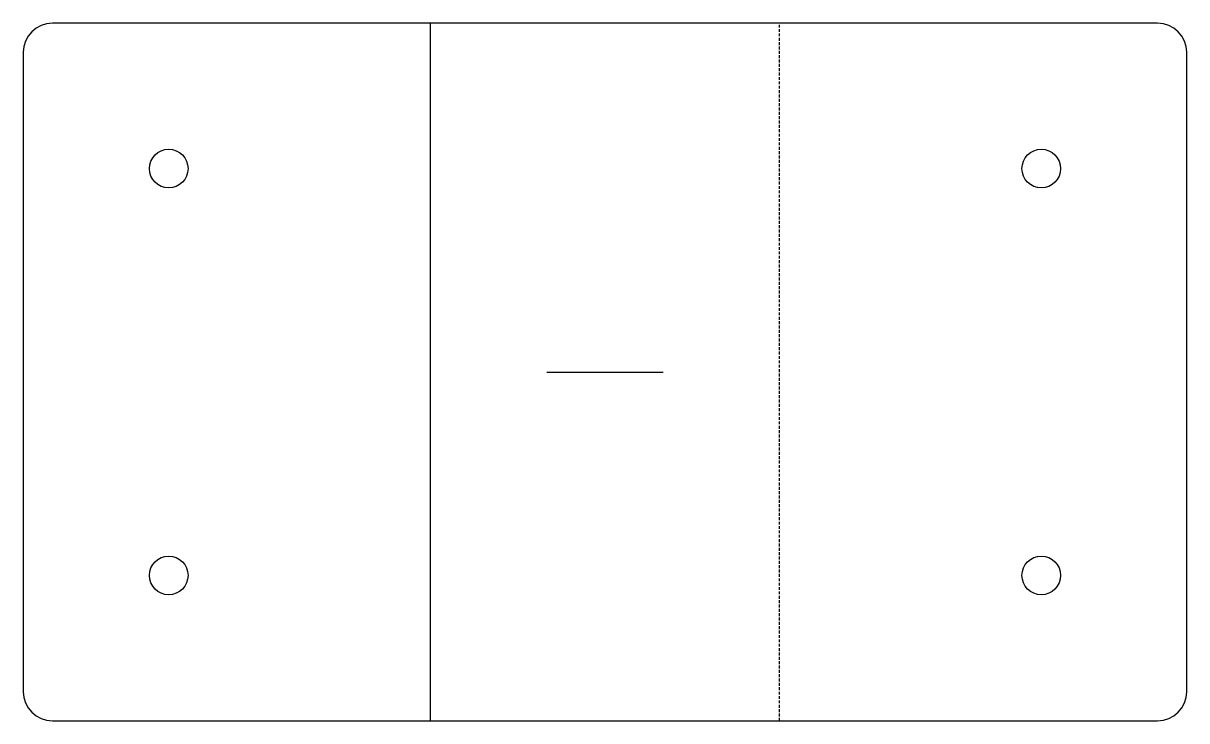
# Model space of a CAD drawing. Header units: millimetres. Extents: x 0 to 200, y 0 to 120.
import ezdxf

# ---------------------------------------------------------------- set-up
doc = ezdxf.new("R2010")
doc.units = ezdxf.units.MM
doc.linetypes.add('DASHED', pattern=[0.75, 0.5, -0.25])
for name, color, linetype in [('BEND_DOWN', 1, 'DASHED'), ('BEND_UP', 1, 'CONTINUOUS'), ('CUT', 7, 'CONTINUOUS'), ('ENGRAVE', 8, 'CONTINUOUS'), ('HOLES', 8, 'CONTINUOUS'), ('WELD', 2, 'CONTINUOUS')]:
    doc.layers.add(name, color=color, linetype=linetype)

msp = doc.modelspace()

# ---------------------------------------------------------------- linework, layer by layer
at = {"layer": 'BEND_DOWN'}
msp.add_line((130, 0), (130, 120), dxfattribs=at)
at = {"layer": 'BEND_UP'}
msp.add_line((70, 0), (70, 120), dxfattribs=at)
at = {"layer": 'CUT'}
for p, q in [((195, 120), (5, 120)), ((0, 115), (0, 5)), ((200, 5), (200, 115)), ((5, 0), (195, 0))]:
    msp.add_line(p, q, dxfattribs=at)
for centre, start, end in [((5, 115), 90, 180), ((195, 115), 0, 90), ((5, 5), 180, 270), ((195, 5), 270, 360)]:
    msp.add_arc(centre, 5, start, end, dxfattribs=at)
at = {"layer": 'ENGRAVE'}
msp.add_line((90, 60), (110, 60), dxfattribs=at)
at = {"layer": 'HOLES'}
for centre in [(25, 95), (175, 95), (25, 25), (175, 25)]:
    msp.add_circle(centre, 3.32, dxfattribs=at)
at = {"layer": 'WELD'}
msp.add_line((60, 0), (140, 0), dxfattribs=at)

doc.saveas('drawing.dxf')
